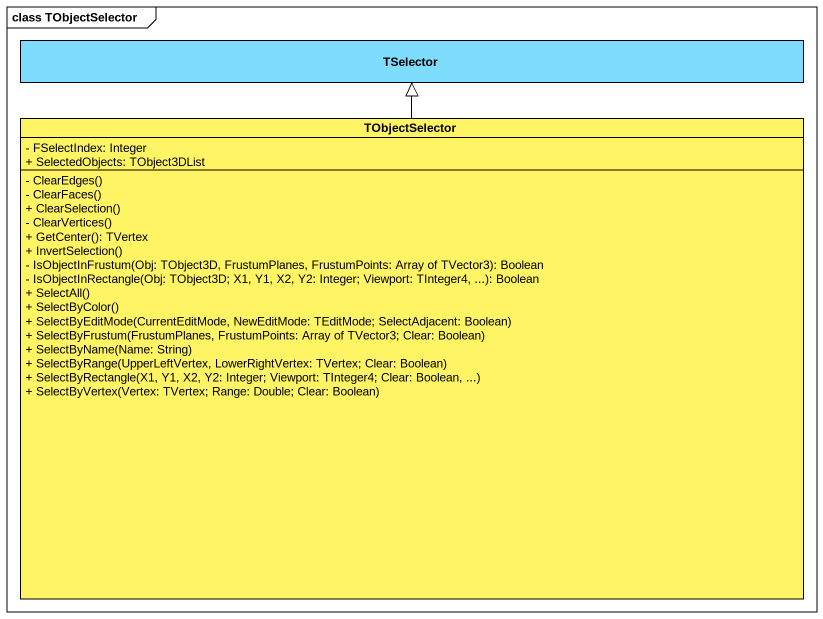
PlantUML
@startuml
mainframe class TObjectSelector
hide circle
hide empty members
skinparam classAttributeIconSize 0
class TSelector #7EDCFF
class TObjectSelector #FFF464 {
  - FSelectIndex: Integer
  + SelectedObjects: TObject3DList
  - ClearEdges()
  - ClearFaces()
  + ClearSelection()
  - ClearVertices()
  + GetCenter(): TVertex
  + InvertSelection()
  - IsObjectInFrustum(Obj: TObject3D, FrustumPlanes, FrustumPoints: Array of TVector3): Boolean
  - IsObjectInRectangle(Obj: TObject3D; X1, Y1, X2, Y2: Integer; Viewport: TInteger4, ...): Boolean
  + SelectAll()
  + SelectByColor()
  + SelectByEditMode(CurrentEditMode, NewEditMode: TEditMode; SelectAdjacent: Boolean)
  + SelectByFrustum(FrustumPlanes, FrustumPoints: Array of TVector3; Clear: Boolean)
  + SelectByName(Name: String)
  + SelectByRange(UpperLeftVertex, LowerRightVertex: TVertex; Clear: Boolean)
  + SelectByRectangle(X1, Y1, X2, Y2: Integer; Viewport: TInteger4; Clear: Boolean, ...)
  + SelectByVertex(Vertex: TVertex; Range: Double; Clear: Boolean)
}
TObjectSelector -up-|> TSelector
@enduml
